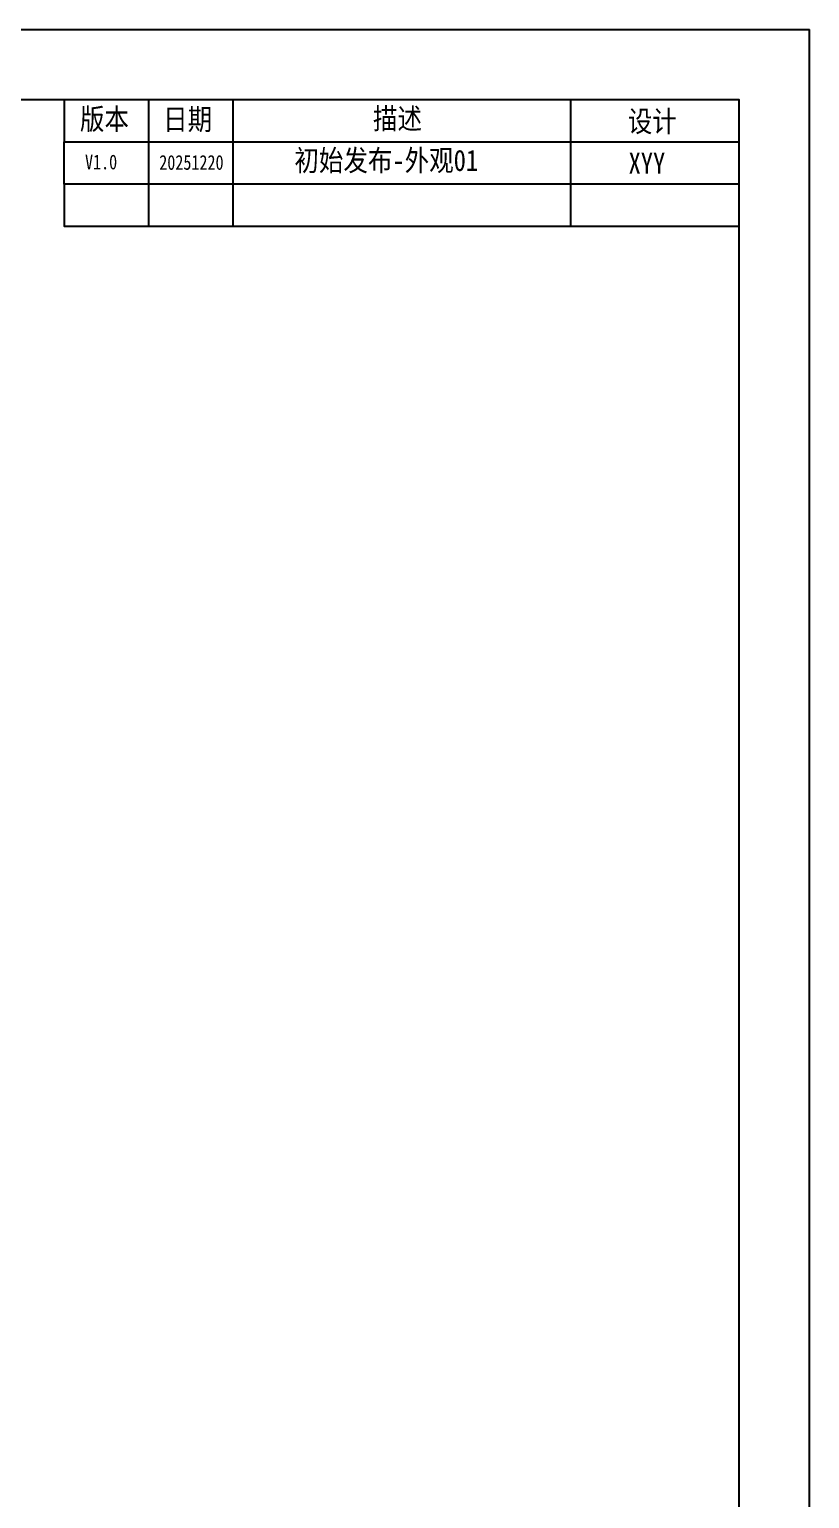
# Model space of a CAD drawing. Header units: millimetres. Extents: x -177 to 18421, y -5017 to 3255.
# Drawn here: x 7641 to 7918, y -2964 to -2441 of the extents above; entities that cross this region are included whole.
import ezdxf

# ---------------------------------------------------------------- set-up
doc = ezdxf.new("R2010")
doc.units = ezdxf.units.MM
doc.header["$LTSCALE"] = 46.255
doc.layers.get('0').update_dxf_attribs({"linetype": 'CONTINUOUS'})
doc.styles.get("Standard").update_dxf_attribs({"font": 'txt', "width": 0.85})
doc.styles.add('TEXTSTYLE_1', font='gdt', dxfattribs={"width": 0.8})

msp = doc.modelspace()

# ---------------------------------------------------------------- linework, layer by layer
at = {"color": 7, "linetype": 'Continuous'}
for p in [(6728.878, -2441.292), (7917.878, -3282.292)]:
    msp.add_line(p, (7917.878, -2441.292), dxfattribs=at)
for p, q in [((7682.878, -2466.292), (7682.878, -2511.292)), ((7712.878, -2466.292), (7712.878, -2511.292)), ((7832.878, -2466.292), (7832.878, -2511.292))]:
    msp.add_line(p, q)
msp.add_lwpolyline([(6753.878, -3257.292), (7892.878, -3257.292), (7892.878, -2466.292), (6753.878, -2466.292)], close=True, dxfattribs=at)
for points in [[(7892.878, -2496.292), (7652.878, -2496.292), (7652.878, -2511.292), (7892.878, -2511.292), (7892.878, -2466.292), (7652.878, -2466.292), (7652.878, -2481.292)], [(7652.878, -2496.292), (7652.878, -2481.292), (7892.878, -2481.292)]]:
    msp.add_lwpolyline(points)

# ---------------------------------------------------------------- texts
at = {"lineweight": -3, "char_height": 7.5163, "attachment_point": 5}
for s, insert, width in [('{\\fSimSun|b0|i0|c134|p54;版本}', (7667.219, -2473.604), 32.26492), ('{\\fSimSun|b0|i0|c134|p54;日期}', (7696.771, -2473.709), 32.26492), ('{\\fSimSun|b0|i0|c134|p54;描述}', (7771.378, -2473.4), 32.26492), ('{\\fSimSun|b0|i0|c134|p54;设计}', (7861.96, -2474.415), 32.26492), ('{\\fSimSun|b0|i0|c134|p54;初始发布\\C1;-外观01}', (7767.388, -2488.295), 79.37139), ('{\\fSimSun|b0|i0|c134|p54;XYY}', (7860.043, -2488.847), 32.26492)]:
    msp.add_mtext(s, dxfattribs=dict(at, insert=insert, width=width))
at = {"insert": (7660.312, -2485.81), "char_height": 5.25, "width": 18.95171, "attachment_point": 1, "style": 'TEXTSTYLE_1'}
msp.add_mtext('{\\fSimSun|b0|i0|c0|p2;V1.0}', dxfattribs=at)
at = {"color": 0, "insert": (7686.702, -2485.969), "char_height": 5.25, "width": 28.21107, "attachment_point": 1, "style": 'TEXTSTYLE_1'}
msp.add_mtext('{\\fSimSun|b0|i0|c134|p54;20251220}', dxfattribs=at)

doc.saveas('drawing.dxf')
